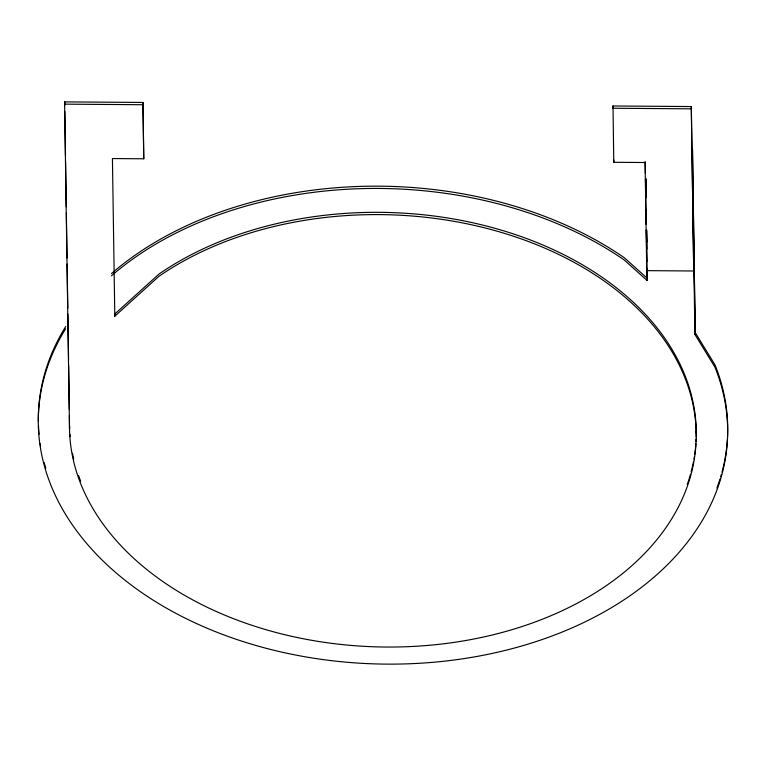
<?xml version="1.0" encoding="UTF-8"?>
<svg xmlns="http://www.w3.org/2000/svg" width="766" height="766" viewBox="0 0 766 766"><rect width="100%" height="100%" fill="white"/><g stroke="black" fill="none" stroke-linecap="round" stroke-linejoin="round"><path stroke-width="1.15" d="M64.612 104.147L64.679 101.878L143.012 102.462L143.759 158.792L112.43 158.552L114.804 316.205L158.974 276.277A313.418 216.136 1.6 0 1 652.565 324.727A313.418 216.136 1.6 0 1 467.088 640.271A313.418 216.136 1.6 0 1 69.505 428.481L64.612 104.147L142.945 104.731L143.759 158.792M69.505 428.481L69.409 415.478M114.804 316.205L114.871 313.936L159.041 274.008A313.418 216.136 1.6 0 1 503.722 230.853A313.418 216.136 1.6 0 1 696.217 436.735M142.945 104.731L143.012 102.462M613.011 105.976L612.953 108.245L691.286 108.829L693.728 270.992L646.734 270.637L645.096 162.526L613.767 162.296L613.011 105.976L691.344 106.56L693.728 270.992M613.767 162.296L613.825 160.027M646.044 212.048L646.102 209.779M646.734 270.637L646.791 268.368M111.415 275.846A344.757 237.747 1.6 0 1 624.146 259.923L647.069 280.423L647.011 269.91M691.286 108.829L691.344 106.56M693.038 212.402L693.106 210.133L694.886 334.426L714.965 367.201A344.757 237.747 1.6 0 1 360.767 663.26A344.757 237.747 1.6 0 1 65.637 328.786M694.886 334.426L694.944 332.157L715.023 364.932A344.757 237.747 1.6 0 1 727.518 437.08M696.179 433.154L696.237 430.885M647.136 278.154L624.213 257.654A344.757 237.747 1.6 0 0 111.472 273.577M695.279 334.637L692.483 149.265L695.174 334.512M645.93 178.775L646.131 191.912M646.705 230.126L646.887 242.075M647.299 269.546L647.423 277.905M645.834 178.66L646.121 197.762M646.609 230.011L646.897 249.122M647.203 269.421L647.347 278.977M646.408 229.819L646.887 261.656M645.183 161.454L645.355 173.327M645.451 179.273L646.131 224.409M646.312 229.733L647.069 280.423M64.679 101.878L64.727 105.459M64.823 111.424L65.483 155.536M65.579 161.502L66.259 206.81M66.355 212.776L67.035 258.085M67.121 264.05L67.791 308.162M67.877 314.127L68.567 359.436M68.653 365.401L69.323 409.513M696.141 439.081A313.418 216.136 1.6 0 1 696.026 441.427M695.873 443.782A313.418 216.136 1.6 0 1 694.733 454.382M694.379 456.737A313.418 216.136 1.6 0 1 693.986 459.083M693.556 461.429A313.418 216.136 1.6 0 1 691.152 471.923M690.52 474.24A313.418 216.136 1.6 0 1 687.236 484.514M80.641 481.115A313.418 216.136 1.6 0 1 78.515 475.418M73.718 459.15A313.418 216.136 1.6 0 1 72.435 453.271M70.099 436.764A313.418 216.136 1.6 0 1 69.917 434.408M69.62 428.548A313.418 216.136 1.6 0 1 69.572 426.212M727.394 439.425A344.757 237.747 1.6 0 1 721.993 472.134M721.361 474.432A344.757 237.747 1.6 0 1 720.691 476.73M719.992 479.009A344.757 237.747 1.6 0 1 716.88 488.047M45.797 468.246A344.757 237.747 1.6 0 1 44.131 462.444M40.579 446.042A344.757 237.747 1.6 0 1 40.205 443.696M39.056 434.293A344.757 237.747 1.6 0 1 38.501 426.097M38.367 421.434A344.757 237.747 1.6 0 1 65.704 326.517"/></g></svg>
